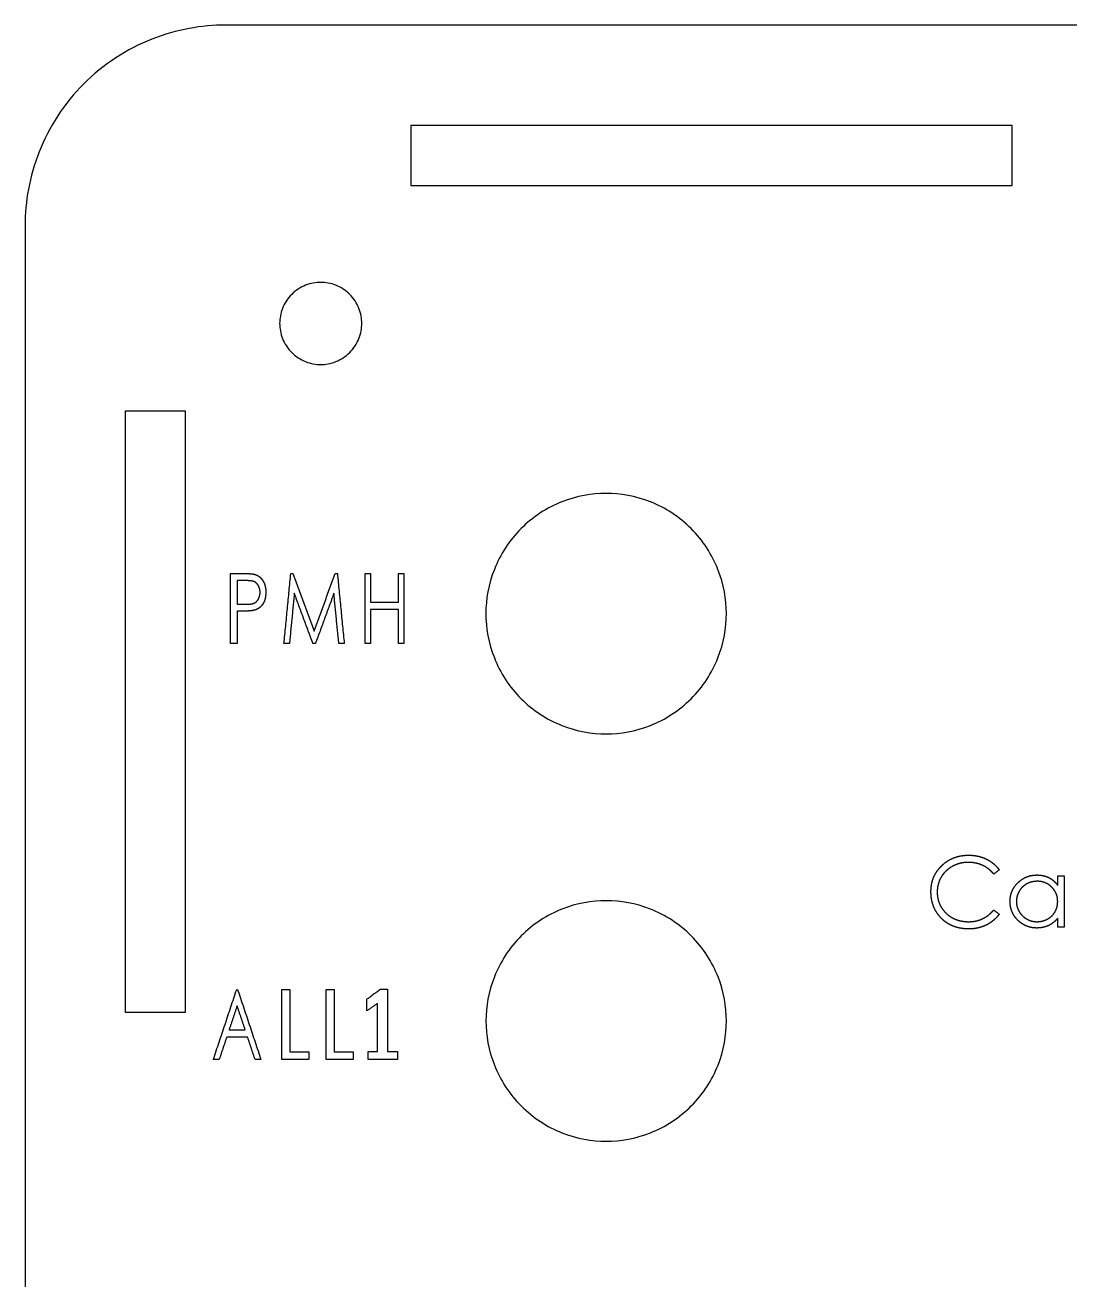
# Model space of a CAD drawing. Header units: millimetres. Extents: x 7 to 294, y -256 to -4.
# Drawn here: x 154.1 to 206.2, y -67.1 to -4.5 of the extents above; entities that cross this region are included whole.
import ezdxf

# ---------------------------------------------------------------- set-up
doc = ezdxf.new("R2010")
doc.units = ezdxf.units.MM
for name, color, linetype in [('path14', 7, 'CONTINUOUS'), ('path17', 7, 'CONTINUOUS'), ('path188', 7, 'CONTINUOUS'), ('path192', 7, 'CONTINUOUS'), ('path199', 7, 'CONTINUOUS'), ('path20', 7, 'CONTINUOUS'), ('path208', 7, 'CONTINUOUS'), ('path209', 7, 'CONTINUOUS'), ('path210', 7, 'CONTINUOUS'), ('path212', 7, 'CONTINUOUS'), ('path22', 7, 'CONTINUOUS'), ('path22_7', 7, 'CONTINUOUS'), ('path230', 7, 'CONTINUOUS'), ('path232', 7, 'CONTINUOUS'), ('path253', 7, 'CONTINUOUS'), ('path254', 7, 'CONTINUOUS'), ('path256', 7, 'CONTINUOUS'), ('path257', 7, 'CONTINUOUS'), ('path261', 7, 'CONTINUOUS'), ('path72', 7, 'CONTINUOUS'), ('path75', 7, 'CONTINUOUS'), ('path78', 7, 'CONTINUOUS'), ('path81', 7, 'CONTINUOUS'), ('path84', 7, 'CONTINUOUS'), ('path86', 7, 'CONTINUOUS'), ('path88', 7, 'CONTINUOUS')]:
    doc.layers.add(name, color=color, linetype=linetype)

msp = doc.modelspace()

# ---------------------------------------------------------------- linework, layer by layer
at = {"layer": 'path14'}
for points in [[(163.503, -56.1068), (164.67, -52.6067)], [(164.67, -52.6067), (164.715, -52.6067)], [(164.715, -52.6067), (165.881, -56.1068)], [(164.17, -54.9849), (163.796, -56.1068)], [(165.214, -54.9849), (164.17, -54.9849)], [(165.588, -56.1068), (165.214, -54.9849)], [(163.796, -56.1068), (163.503, -56.1068)], [(165.881, -56.1068), (165.588, -56.1068)]]:
    msp.add_open_spline(points, degree=1, dxfattribs=at)
at = {"layer": 'path17'}
for points in [[(164.692, -53.4186), (164.29, -54.626)], [(165.095, -54.626), (164.692, -53.4186)], [(164.29, -54.626), (165.095, -54.626)]]:
    msp.add_open_spline(points, degree=1, dxfattribs=at)
at = {"layer": 'path188'}
for points in [[(189.108, -54.1779), (189.109, -53.4717), (188.98, -52.7087), (188.687, -51.9693), (188.396, -51.2305), (187.938, -50.5205), (187.351, -49.9353), (186.766, -49.3481), (186.056, -48.8901), (185.317, -48.5992), (184.578, -48.3058), (183.815, -48.1771), (183.108, -48.1779), (182.402, -48.1771), (181.639, -48.3058), (180.9, -48.5992), (180.161, -48.8901), (179.451, -49.3481), (178.866, -49.9353), (178.278, -50.5205), (177.821, -51.2305), (177.53, -51.9693), (177.236, -52.7087), (177.107, -53.4717), (177.108, -54.1779)], [(177.108, -54.1779), (177.107, -54.8842), (177.236, -55.6472), (177.53, -56.3865), (177.821, -57.1254), (178.278, -57.8353), (178.866, -58.4206), (179.451, -59.0078), (180.161, -59.4657), (180.9, -59.7566), (181.639, -60.0501), (182.402, -60.1788), (183.108, -60.1779), (183.815, -60.1788), (184.578, -60.0501), (185.317, -59.7566), (186.056, -59.4657), (186.766, -59.0078), (187.351, -58.4206), (187.938, -57.8353), (188.396, -57.1254), (188.687, -56.3865), (188.98, -55.6472), (189.109, -54.8842), (189.108, -54.1779)]]:
    msp.add_open_spline(points, degree=3, knots=[0, 0, 0, 0, 0.392699, 0.392699, 0.392699, 0.785398, 0.785398, 0.785398, 1.1781, 1.1781, 1.1781, 1.5708, 1.5708, 1.5708, 1.9635, 1.9635, 1.9635, 2.35619, 2.35619, 2.35619, 2.74889, 2.74889, 2.74889, 3.14159, 3.14159, 3.14159, 3.14159], dxfattribs=at)
at = {"layer": 'path192'}
for points in [[(189.104, -33.8579), (189.105, -33.1517), (188.976, -32.3887), (188.683, -31.6493), (188.392, -30.9105), (187.934, -30.2005), (187.347, -29.6153), (186.762, -29.0281), (186.052, -28.5701), (185.313, -28.2792), (184.574, -27.9858), (183.811, -27.8571), (183.104, -27.8579), (182.398, -27.8571), (181.635, -27.9858), (180.896, -28.2792), (180.157, -28.5701), (179.447, -29.0281), (178.862, -29.6153), (178.274, -30.2005), (177.817, -30.9105), (177.526, -31.6493), (177.232, -32.3887), (177.103, -33.1517), (177.104, -33.8579)], [(177.104, -33.8579), (177.103, -34.5642), (177.232, -35.3272), (177.526, -36.0665), (177.817, -36.8054), (178.274, -37.5153), (178.862, -38.1006), (179.447, -38.6878), (180.157, -39.1457), (180.896, -39.4366), (181.635, -39.7301), (182.398, -39.8588), (183.104, -39.8579), (183.811, -39.8588), (184.574, -39.7301), (185.313, -39.4366), (186.052, -39.1457), (186.762, -38.6878), (187.347, -38.1006), (187.934, -37.5153), (188.392, -36.8054), (188.683, -36.0665), (188.976, -35.3272), (189.105, -34.5642), (189.104, -33.8579)]]:
    msp.add_open_spline(points, degree=3, knots=[0, 0, 0, 0, 0.392699, 0.392699, 0.392699, 0.785398, 0.785398, 0.785398, 1.1781, 1.1781, 1.1781, 1.5708, 1.5708, 1.5708, 1.9635, 1.9635, 1.9635, 2.35619, 2.35619, 2.35619, 2.74889, 2.74889, 2.74889, 3.14159, 3.14159, 3.14159, 3.14159], dxfattribs=at)
at = {"layer": 'path199'}
for points in [[(170.913, -19.3811), (170.913, -19.1399), (170.869, -18.8793), (170.768, -18.6269), (170.669, -18.3746), (170.513, -18.1322), (170.312, -17.9324), (170.112, -17.7319), (169.869, -17.5755), (169.617, -17.4762), (169.365, -17.376), (169.104, -17.3321), (168.863, -17.3324), (168.622, -17.3321), (168.361, -17.376), (168.108, -17.4762), (167.856, -17.5755), (167.614, -17.7319), (167.414, -17.9324), (167.213, -18.1322), (167.057, -18.3746), (166.957, -18.6269), (166.857, -18.8793), (166.813, -19.1399), (166.813, -19.3811)], [(166.813, -19.3811), (166.813, -19.6223), (166.857, -19.8829), (166.957, -20.1354), (167.057, -20.3876), (167.213, -20.63), (167.414, -20.8299), (167.614, -21.0303), (167.856, -21.1867), (168.108, -21.286), (168.361, -21.3862), (168.622, -21.4301), (168.863, -21.4298), (169.104, -21.4301), (169.365, -21.3862), (169.617, -21.286), (169.869, -21.1867), (170.112, -21.0303), (170.312, -20.8299), (170.513, -20.63), (170.669, -20.3876), (170.768, -20.1354), (170.869, -19.8829), (170.913, -19.6223), (170.913, -19.3811)]]:
    msp.add_open_spline(points, degree=3, knots=[0, 0, 0, 0, 0.392544, 0.392544, 0.392544, 0.785087, 0.785087, 0.785087, 1.17763, 1.17763, 1.17763, 1.57017, 1.57017, 1.57017, 1.96272, 1.96272, 1.96272, 2.35526, 2.35526, 2.35526, 2.7478, 2.7478, 2.7478, 3.14035, 3.14035, 3.14035, 3.14035], dxfattribs=at)
at = {"layer": 'path20'}
for points in [[(166.922, -52.6067), (167.329, -52.6067)], [(166.922, -56.1068), (166.922, -52.6067)], [(167.329, -52.6067), (167.329, -55.7134)], [(167.329, -55.7134), (168.268, -55.7134)], [(168.268, -55.7134), (168.268, -56.1068)], [(168.268, -56.1068), (166.922, -56.1068)]]:
    msp.add_open_spline(points, degree=1, dxfattribs=at)
at = {"layer": 'path208'}
msp.add_open_spline([(203.363, -12.499), (203.363, -9.4986)], degree=1, dxfattribs=at)
at = {"layer": 'path209'}
msp.add_open_spline([(203.363, -9.4986), (173.363, -9.4986)], degree=1, dxfattribs=at)
at = {"layer": 'path210'}
msp.add_open_spline([(173.363, -9.4986), (173.363, -12.499)], degree=1, dxfattribs=at)
at = {"layer": 'path212'}
msp.add_open_spline([(173.363, -12.499), (203.363, -12.499)], degree=1, dxfattribs=at)
at = {"layer": 'path22'}
for points in [[(169.13, -52.6067), (169.536, -52.6067)], [(169.13, -56.1068), (169.13, -52.6067)], [(169.536, -52.6067), (169.536, -55.7134)], [(169.536, -55.7134), (170.476, -55.7134)], [(170.476, -55.7134), (170.476, -56.1068)], [(170.476, -56.1068), (169.13, -56.1068)]]:
    msp.add_open_spline(points, degree=1, dxfattribs=at)
at = {"layer": 'path22_7'}
for points in [[(171.158, -53.0955), (171.831, -52.5998)], [(171.158, -53.6761), (171.158, -53.0955)], [(171.831, -52.5998), (172.203, -52.5998)], [(172.203, -52.5998), (172.203, -55.7083)], [(171.688, -53.3065), (171.158, -53.6761)], [(171.688, -55.7083), (171.688, -53.3065)], [(171.232, -56.1068), (171.232, -55.7083)], [(171.232, -55.7083), (171.688, -55.7083)], [(172.203, -55.7083), (172.689, -55.7083)], [(172.689, -55.7083), (172.689, -56.1068)], [(172.689, -56.1068), (171.232, -56.1068)]]:
    msp.add_open_spline(points, degree=1, dxfattribs=at)
at = {"layer": 'path230'}
msp.add_open_spline([(154.112, -14.4966), (154.112, -134.498)], degree=1, dxfattribs=at)
at = {"layer": 'path232'}
msp.add_open_spline([(284.111, -4.4981), (164.112, -4.4981)], degree=1, dxfattribs=at)
at = {"layer": 'path253'}
msp.add_open_spline([(162.112, -53.7475), (162.112, -23.7491)], degree=1, dxfattribs=at)
at = {"layer": 'path254'}
msp.add_open_spline([(162.112, -23.7491), (159.112, -23.7491)], degree=1, dxfattribs=at)
at = {"layer": 'path256'}
msp.add_open_spline([(159.112, -23.7491), (159.112, -53.7475)], degree=1, dxfattribs=at)
at = {"layer": 'path257'}
msp.add_open_spline([(159.112, -53.7475), (162.112, -53.7475)], degree=1, dxfattribs=at)
at = {"layer": 'path261'}
msp.add_open_spline([(164.112, -4.4979), (162.935, -4.4965), (161.664, -4.711), (160.431, -5.2), (159.2, -5.6849), (158.017, -6.4482), (157.041, -7.4269), (156.063, -8.4023), (155.299, -9.5855), (154.814, -10.817), (154.325, -12.0492), (154.111, -13.3208), (154.112, -14.4979)], degree=3, knots=[0, 0, 0, 0, 0.392699, 0.392699, 0.392699, 0.785398, 0.785398, 0.785398, 1.1781, 1.1781, 1.1781, 1.5708, 1.5708, 1.5708, 1.5708], dxfattribs=at)
at = {"layer": 'path72'}
for points in [[(164.353, -35.3524), (164.353, -31.8525)], [(164.353, -31.8536), (164.962, -31.8536)], [(164.962, -31.8536), (165.074, -31.8536)], [(165.074, -31.8536), (165.176, -31.8565)], [(165.176, -31.8565), (165.27, -31.8608)], [(165.27, -31.8608), (165.354, -31.8663)], [(165.354, -31.8663), (165.427, -31.8732)], [(165.427, -31.8732), (165.492, -31.8822)], [(165.492, -31.8822), (165.547, -31.8928)], [(165.547, -31.8928), (165.593, -31.9055)], [(165.593, -31.9055), (165.65, -31.9266)], [(165.65, -31.9266), (165.704, -31.9526)], [(165.704, -31.9526), (165.756, -31.9834)], [(165.756, -31.9834), (165.805, -32.0192)], [(165.805, -32.0192), (165.852, -32.0598)], [(165.852, -32.0598), (165.896, -32.1054)], [(165.896, -32.1054), (165.936, -32.1559)], [(165.936, -32.1559), (165.975, -32.2113)], [(165.975, -32.2113), (166.01, -32.2709)], [(166.01, -32.2709), (166.04, -32.334)], [(166.04, -32.334), (166.065, -32.4013)], [(166.065, -32.4013), (166.086, -32.4714)], [(166.086, -32.4714), (166.103, -32.5464)], [(166.103, -32.5464), (166.114, -32.6242)], [(166.087, -33.1129), (166.067, -33.1837)], [(166.103, -33.0386), (166.087, -33.1129)], [(166.114, -32.9601), (166.103, -33.0386)], [(166.114, -32.6242), (166.121, -32.7063)], [(166.121, -32.8781), (166.114, -32.9601)], [(166.121, -32.7063), (166.124, -32.7918)], [(166.124, -32.7918), (166.121, -32.8781)], [(164.883, -33.7371), (164.688, -33.7371)], [(164.688, -33.7371), (164.688, -35.3524)], [(165.005, -33.7371), (164.883, -33.7371)], [(165.117, -33.7342), (165.005, -33.7371)], [(165.22, -33.7291), (165.117, -33.7342)], [(165.312, -33.7228), (165.22, -33.7291)], [(165.394, -33.7151), (165.312, -33.7228)], [(165.465, -33.7053), (165.394, -33.7151)], [(165.527, -33.6934), (165.465, -33.7053)], [(165.579, -33.6802), (165.527, -33.6934)], [(165.64, -33.6577), (165.579, -33.6802)], [(165.699, -33.6311), (165.64, -33.6577)], [(165.754, -33.5995), (165.699, -33.6311)], [(165.806, -33.5638), (165.754, -33.5995)], [(165.854, -33.5231), (165.806, -33.5638)], [(165.899, -33.4775), (165.854, -33.5231)], [(165.941, -33.427), (165.899, -33.4775)], [(165.978, -33.3723), (165.941, -33.427)], [(166.013, -33.3135), (165.978, -33.3723)], [(166.042, -33.2504), (166.013, -33.3135)], [(166.067, -33.1837), (166.042, -33.2504)], [(164.688, -35.3524), (164.353, -35.3524)]]:
    msp.add_open_spline(points, degree=1, dxfattribs=at)
at = {"layer": 'path75'}
for points in [[(164.687, -32.2117), (164.687, -33.3801)], [(165.169, -32.2131), (164.687, -32.2131)], [(165.235, -32.2131), (165.169, -32.2131)], [(165.298, -32.216), (165.235, -32.2131)], [(165.354, -32.2208), (165.298, -32.216)], [(165.407, -32.2279), (165.354, -32.2208)], [(165.454, -32.2364), (165.407, -32.2279)], [(165.496, -32.247), (165.454, -32.2364)], [(165.534, -32.2597), (165.496, -32.247)], [(165.566, -32.2737), (165.534, -32.2597)], [(165.624, -32.3088), (165.566, -32.2737)], [(165.676, -32.3551), (165.624, -32.3088)], [(165.722, -32.4113), (165.676, -32.3551)], [(165.762, -32.478), (165.722, -32.4113)], [(165.794, -32.5517), (165.762, -32.478)], [(165.818, -32.629), (165.794, -32.5517)], [(165.721, -33.183), (165.762, -33.1163)], [(165.762, -33.1163), (165.794, -33.0419)], [(165.794, -33.0419), (165.818, -32.9639)], [(165.832, -32.7104), (165.818, -32.629)], [(165.818, -32.9639), (165.832, -32.881)], [(165.837, -32.7947), (165.832, -32.7104)], [(165.832, -32.881), (165.837, -32.7947)], [(164.687, -33.3801), (165.148, -33.3878)], [(165.148, -33.3878), (165.216, -33.3878)], [(165.216, -33.3878), (165.279, -33.3843)], [(165.279, -33.3843), (165.338, -33.3796)], [(165.338, -33.3796), (165.391, -33.3724)], [(165.391, -33.3724), (165.44, -33.3634)], [(165.44, -33.3634), (165.484, -33.3529)], [(165.484, -33.3529), (165.524, -33.3396)], [(165.524, -33.3396), (165.558, -33.3248)], [(165.558, -33.3248), (165.62, -33.2876)], [(165.62, -33.2876), (165.674, -33.2405)], [(165.674, -33.2405), (165.721, -33.183)]]:
    msp.add_open_spline(points, degree=1, dxfattribs=at)
at = {"layer": 'path78'}
for points in [[(167.03, -35.3536), (167.37, -31.8536)], [(167.37, -31.8536), (167.472, -31.8536)], [(167.472, -31.8536), (168.533, -34.7254)], [(168.533, -34.7254), (169.588, -31.8536)], [(169.588, -31.8536), (169.694, -31.8536)], [(169.694, -31.8536), (170.036, -35.3536)], [(167.546, -32.8408), (167.302, -35.3536)], [(168.474, -35.3536), (167.546, -32.8408)], [(169.52, -32.8408), (168.598, -35.3536)], [(169.766, -35.3536), (169.52, -32.8408)], [(167.302, -35.3536), (167.03, -35.3536)], [(168.598, -35.3536), (168.474, -35.3536)], [(170.036, -35.3536), (169.766, -35.3536)]]:
    msp.add_open_spline(points, degree=1, dxfattribs=at)
at = {"layer": 'path81'}
for points in [[(171.077, -31.8536), (171.347, -31.8536)], [(171.077, -35.3536), (171.077, -31.8536)], [(171.347, -31.8536), (171.347, -33.2895)], [(172.738, -33.2895), (172.738, -31.8536)], [(172.738, -31.8536), (173.007, -31.8536)], [(173.007, -31.8536), (173.007, -35.3536)], [(171.347, -33.2895), (172.738, -33.2895)], [(172.738, -33.6485), (171.347, -33.6485)], [(171.347, -33.6485), (171.347, -35.3536)], [(172.738, -35.3536), (172.738, -33.6485)], [(171.347, -35.3536), (171.077, -35.3536)], [(173.007, -35.3536), (172.738, -35.3536)]]:
    msp.add_open_spline(points, degree=1, dxfattribs=at)
at = {"layer": 'path84'}
for points in [[(199.848, -46.4328), (199.987, -46.3094)], [(199.987, -46.3094), (200.133, -46.2029)], [(200.133, -46.2029), (200.289, -46.1131)], [(200.289, -46.1131), (200.453, -46.0388)], [(200.453, -46.0388), (200.625, -45.9813)], [(200.625, -45.9813), (200.806, -45.9407)], [(200.765, -46.317), (200.667, -46.3451)], [(200.864, -46.2953), (200.765, -46.317)], [(200.806, -45.9407), (200.996, -45.9161)], [(200.965, -46.28), (200.864, -46.2953)], [(201.069, -46.2702), (200.965, -46.28)], [(200.996, -45.9161), (201.194, -45.9076)], [(201.174, -46.2673), (201.069, -46.2702)], [(201.365, -46.2763), (201.174, -46.2673)], [(201.194, -45.9076), (201.315, -45.9105)], [(201.315, -45.9105), (201.432, -45.9195)], [(201.547, -46.3043), (201.365, -46.2763)], [(201.432, -45.9195), (201.547, -45.9348)], [(201.547, -45.9348), (201.658, -45.9558)], [(201.722, -46.3506), (201.547, -46.3043)], [(201.658, -45.9558), (201.767, -45.9824)], [(201.767, -45.9824), (201.873, -46.016)], [(201.873, -46.016), (201.976, -46.0553)], [(201.976, -46.0553), (202.075, -46.1002)], [(202.075, -46.1002), (202.171, -46.1506)], [(202.171, -46.1506), (202.263, -46.206)], [(202.263, -46.206), (202.351, -46.2663)], [(202.351, -46.2663), (202.434, -46.3309)], [(199.445, -47.019), (199.52, -46.8612)], [(199.52, -46.8612), (199.613, -46.7105)], [(199.613, -46.7105), (199.722, -46.5682)], [(199.722, -46.5682), (199.848, -46.4328)], [(199.877, -46.9179), (199.824, -46.9992)], [(199.934, -46.8401), (199.877, -46.9179)], [(199.996, -46.7671), (199.934, -46.8401)], [(200.064, -46.6984), (199.996, -46.7671)], [(200.137, -46.6339), (200.064, -46.6984)], [(200.215, -46.5736), (200.137, -46.6339)], [(200.298, -46.5175), (200.215, -46.5736)], [(200.386, -46.4657), (200.298, -46.5175)], [(200.478, -46.4194), (200.386, -46.4657)], [(200.571, -46.3787), (200.478, -46.4194)], [(200.667, -46.3451), (200.571, -46.3787)], [(201.889, -46.4158), (201.722, -46.3506)], [(201.969, -46.4551), (201.889, -46.4158)], [(202.046, -46.4985), (201.969, -46.4551)], [(202.119, -46.5462), (202.046, -46.4985)], [(202.191, -46.5981), (202.119, -46.5462)], [(202.259, -46.6549), (202.191, -46.5981)], [(202.324, -46.7159), (202.259, -46.6549)], [(202.387, -46.7811), (202.324, -46.7159)], [(202.446, -46.8505), (202.387, -46.7811)], [(202.434, -46.3309), (202.512, -46.401)], [(202.721, -46.6401), (202.446, -46.8505)], [(202.512, -46.401), (202.586, -46.4753)], [(202.586, -46.4753), (202.656, -46.5552)], [(202.656, -46.5552), (202.721, -46.6393)], [(199.311, -47.7271), (199.319, -47.5385)], [(199.319, -47.5385), (199.344, -47.3576)], [(199.344, -47.3576), (199.386, -47.1844)], [(199.386, -47.1844), (199.445, -47.019)], [(199.637, -47.5475), (199.628, -47.6484)], [(199.653, -47.45), (199.637, -47.5475)], [(199.675, -47.3547), (199.653, -47.45)], [(199.703, -47.2614), (199.675, -47.3547)], [(199.737, -47.1717), (199.703, -47.2614)], [(199.777, -47.084), (199.737, -47.1717)], [(199.824, -46.9992), (199.777, -47.084)], [(199.318, -47.9066), (199.311, -47.7271)], [(199.339, -48.0791), (199.318, -47.9066)], [(199.373, -48.2452), (199.339, -48.0791)], [(199.628, -47.6484), (199.625, -47.7515)], [(199.625, -47.7515), (199.632, -47.9065)], [(199.632, -47.9065), (199.653, -48.0544)], [(199.653, -48.0544), (199.687, -48.196)], [(199.687, -48.196), (199.736, -48.3307)], [(199.422, -48.4044), (199.373, -48.2452)], [(199.484, -48.5572), (199.422, -48.4044)], [(199.56, -48.7031), (199.484, -48.5572)], [(199.651, -48.8426), (199.56, -48.7031)], [(199.736, -48.3307), (199.799, -48.4596)], [(199.799, -48.4596), (199.876, -48.5816)], [(199.876, -48.5816), (199.966, -48.6973)], [(199.966, -48.6973), (200.071, -48.806)], [(200.071, -48.806), (200.186, -48.9048)], [(202.18, -48.9009), (202.316, -48.7824)], [(202.316, -48.7824), (202.446, -48.6457)], [(202.446, -48.6457), (202.721, -48.8539)], [(199.755, -48.9751), (199.651, -48.8426)], [(199.822, -49.0494), (199.755, -48.9751)], [(199.893, -49.1188), (199.822, -49.0494)], [(199.966, -49.1834), (199.893, -49.1188)], [(200.043, -49.2429), (199.966, -49.1834)], [(200.123, -49.2976), (200.043, -49.2429)], [(200.205, -49.3481), (200.123, -49.2976)], [(200.186, -48.9048), (200.308, -48.9911)], [(200.291, -49.3937), (200.205, -49.3481)], [(200.38, -49.4344), (200.291, -49.3937)], [(200.308, -48.9911), (200.438, -49.0633)], [(200.472, -49.4701), (200.38, -49.4344)], [(200.438, -49.0633), (200.575, -49.1229)], [(200.575, -49.1229), (200.719, -49.1692)], [(200.719, -49.1692), (200.871, -49.2021)], [(200.871, -49.2021), (201.03, -49.2225)], [(201.03, -49.2225), (201.196, -49.2289)], [(201.196, -49.2289), (201.379, -49.2199)], [(201.379, -49.2199), (201.554, -49.1925)], [(201.554, -49.1925), (201.722, -49.147)], [(201.722, -49.147), (201.882, -49.0832)], [(201.971, -49.4414), (201.869, -49.48)], [(201.882, -49.0832), (202.035, -49.0011)], [(202.07, -49.3966), (201.971, -49.4414)], [(202.035, -49.0011), (202.18, -48.9009)], [(202.165, -49.3461), (202.07, -49.3966)], [(202.257, -49.2907), (202.165, -49.3461)], [(202.344, -49.2304), (202.257, -49.2907)], [(202.428, -49.1645), (202.344, -49.2304)], [(202.507, -49.0944), (202.428, -49.1645)], [(202.582, -49.0194), (202.507, -49.0944)], [(202.654, -48.9387), (202.582, -49.0194)], [(202.721, -48.8539), (202.654, -48.9387)], [(200.566, -49.501), (200.472, -49.4701)], [(200.664, -49.5276), (200.566, -49.501)], [(200.765, -49.5488), (200.664, -49.5276)], [(200.869, -49.5657), (200.765, -49.5488)], [(200.975, -49.5776), (200.869, -49.5657)], [(201.085, -49.5853), (200.975, -49.5776)], [(201.198, -49.5879), (201.085, -49.5853)], [(201.317, -49.585), (201.198, -49.5879)], [(201.433, -49.576), (201.317, -49.585)], [(201.547, -49.5612), (201.433, -49.576)], [(201.657, -49.5403), (201.547, -49.5612)], [(201.765, -49.5129), (201.657, -49.5403)], [(201.869, -49.48), (201.765, -49.5129)]]:
    msp.add_open_spline(points, degree=1, dxfattribs=at)
at = {"layer": 'path86'}
for points in [[(204.088, -46.992), (204.209, -46.9492)], [(204.209, -46.9492), (204.336, -46.9191)], [(204.336, -46.9191), (204.467, -46.9016)], [(204.467, -46.9016), (204.603, -46.8953)], [(204.603, -46.8953), (204.759, -46.9029)], [(204.759, -46.9029), (204.908, -46.926)], [(204.908, -46.926), (205.049, -46.9652)], [(205.638, -47.4132), (205.638, -46.94)], [(205.638, -46.94), (205.952, -46.94)], [(205.952, -46.9402), (205.952, -49.4979)], [(203.414, -47.5935), (203.481, -47.4849)], [(203.481, -47.4849), (203.561, -47.3804)], [(203.561, -47.3804), (203.653, -47.2816)], [(203.653, -47.2816), (203.754, -47.1911)], [(203.754, -47.1911), (203.861, -47.1126)], [(203.861, -47.1126), (203.972, -47.046)], [(203.972, -47.046), (204.088, -46.992)], [(205.049, -46.9652), (205.182, -47.0192)], [(205.182, -47.0192), (205.307, -47.09)], [(205.307, -47.09), (205.426, -47.1798)], [(205.426, -47.1798), (205.535, -47.287)], [(205.535, -47.287), (205.638, -47.4132)], [(203.259, -48.2119), (203.266, -48.0787)], [(203.266, -48.0787), (203.284, -47.9497)], [(203.284, -47.9497), (203.315, -47.8263)], [(203.315, -47.8263), (203.358, -47.7071)], [(203.358, -47.7071), (203.414, -47.5935)], [(203.266, -48.348), (203.259, -48.2119)], [(203.284, -48.4791), (203.266, -48.348)], [(203.314, -48.6046), (203.284, -48.4791)], [(203.357, -48.7252), (203.314, -48.6046)], [(203.412, -48.8408), (203.357, -48.7252)], [(203.479, -48.9509), (203.412, -48.8408)], [(203.558, -49.0554), (203.479, -48.9509)], [(203.65, -49.155), (203.558, -49.0554)], [(203.75, -49.2461), (203.65, -49.155)], [(203.855, -49.3246), (203.75, -49.2461)], [(203.966, -49.3912), (203.855, -49.3246)], [(204.081, -49.4459), (203.966, -49.3912)], [(204.202, -49.488), (204.081, -49.4459)], [(205.165, -49.4257), (205.031, -49.4769)], [(205.293, -49.3584), (205.165, -49.4257)], [(205.415, -49.2743), (205.293, -49.3584)], [(205.529, -49.1733), (205.415, -49.2743)], [(205.638, -49.0555), (205.529, -49.1733)], [(205.638, -49.4979), (205.638, -49.0555)], [(204.327, -49.5181), (204.202, -49.488)], [(204.458, -49.5364), (204.327, -49.5181)], [(204.593, -49.5427), (204.458, -49.5364)], [(204.745, -49.5359), (204.593, -49.5427)], [(204.892, -49.5134), (204.745, -49.5359)], [(205.031, -49.4769), (204.892, -49.5134)], [(205.952, -49.4979), (205.638, -49.4979)]]:
    msp.add_open_spline(points, degree=1, dxfattribs=at)
at = {"layer": 'path88'}
for points in [[(203.878, -47.4999), (203.789, -47.5987)], [(203.978, -47.4136), (203.878, -47.4999)], [(204.09, -47.3414), (203.978, -47.4136)], [(204.212, -47.2839), (204.09, -47.3414)], [(204.338, -47.2426), (204.212, -47.2839)], [(204.47, -47.2179), (204.338, -47.2426)], [(204.607, -47.2095), (204.47, -47.2179)], [(204.714, -47.2136), (204.607, -47.2093)], [(204.816, -47.2276), (204.714, -47.2136)], [(204.914, -47.2501), (204.816, -47.2276)], [(205.008, -47.2823), (204.914, -47.2501)], [(205.097, -47.323), (205.008, -47.2823)], [(205.183, -47.3728), (205.097, -47.323)], [(205.263, -47.4324), (205.183, -47.3728)], [(205.34, -47.5004), (205.263, -47.4324)], [(205.41, -47.5754), (205.34, -47.5004)], [(205.47, -47.6546), (205.41, -47.5754)], [(203.582, -48.0846), (203.574, -48.2157)], [(203.609, -47.957), (203.582, -48.0846)], [(203.652, -47.8322), (203.609, -47.957)], [(203.713, -47.7116), (203.652, -47.8322)], [(203.789, -47.5987), (203.713, -47.7116)], [(205.521, -47.7388), (205.47, -47.6546)], [(205.563, -47.8271), (205.521, -47.7388)], [(205.596, -47.9197), (205.563, -47.8271)], [(205.619, -48.0171), (205.596, -47.9197)], [(205.633, -48.1188), (205.619, -48.0171)], [(205.638, -48.2247), (205.633, -48.1188)], [(203.574, -48.2157), (203.583, -48.3461)], [(203.583, -48.3461), (203.609, -48.4737)], [(203.609, -48.4737), (203.653, -48.5985)], [(203.653, -48.5985), (203.714, -48.7205)], [(203.714, -48.7205), (203.792, -48.8341)], [(205.431, -48.8438), (205.504, -48.7365)], [(205.504, -48.7365), (205.563, -48.6194)], [(205.563, -48.6194), (205.605, -48.4946)], [(205.605, -48.4946), (205.629, -48.3635)], [(205.629, -48.3635), (205.638, -48.2247)], [(203.792, -48.8341), (203.88, -48.9344)], [(203.88, -48.9344), (203.981, -49.0213)], [(203.981, -49.0213), (204.094, -49.0949)], [(204.094, -49.0949), (204.215, -49.1538)], [(204.215, -49.1538), (204.341, -49.1952)], [(204.341, -49.1952), (204.47, -49.2203)], [(204.47, -49.2203), (204.604, -49.2288)], [(204.604, -49.2288), (204.74, -49.2203)], [(204.74, -49.2203), (204.873, -49.1957)], [(204.873, -49.1957), (205.001, -49.1544)], [(205.001, -49.1544), (205.126, -49.0962)], [(205.126, -49.0962), (205.241, -49.0239)], [(205.241, -49.0239), (205.344, -48.9398)], [(205.344, -48.9398), (205.431, -48.8438)]]:
    msp.add_open_spline(points, degree=1, dxfattribs=at)

doc.saveas('drawing.dxf')
